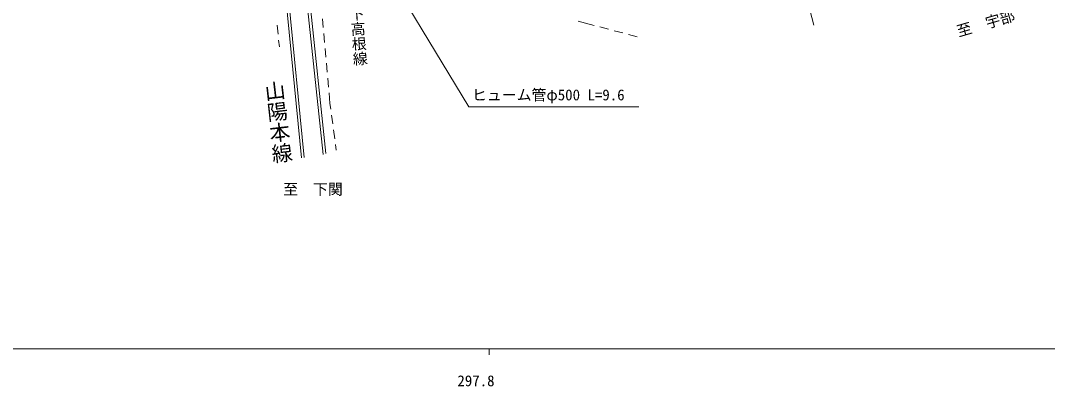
# Model space of a CAD drawing. Units: millimetres, scale not verified. Extents: x 40000 to 680000, y 20000 to 380000.
# Drawn here: x 289369 to 461707, y 198715 to 260058 of the extents above; entities that cross this region are included whole.
import ezdxf
from ezdxf.enums import TextEntityAlignment as Align

# ---------------------------------------------------------------- set-up
doc = ezdxf.new("R2010")
doc.units = ezdxf.units.MM
doc.header["$LTSCALE"] = 1000
for name, color, linetype, lineweight in [('M-BGD', 7, 'Continuous', 13), ('M-BGD-HTXT', 7, 'Continuous', 13), ('M-STR-HTXT', 7, 'Continuous', 13), ('M-TTL-BAND', 7, 'Continuous', 13)]:
    doc.layers.add(name, color=color, linetype=linetype, lineweight=lineweight)
doc.styles.add('@ＭＳ ゴシック', font='')
doc.styles.add('ＭＳ ゴシック', font='')
doc.styles.get('@ＭＳ ゴシック').set_extended_font_data('@MS Gothic')
doc.styles.get('ＭＳ ゴシック').set_extended_font_data('MS Gothic')

msp = doc.modelspace()

# ---------------------------------------------------------------- linework, layer by layer
at = {"layer": 'M-BGD'}
for p, q in [((336283, 274230), (340174, 237586)), ((336787, 274515), (340578, 237748)), ((333016, 272387), (336531, 237063)), ((333446, 272630), (336982, 237092)), ((340027, 260368), (340160, 258874)), ((332577, 257774), (332420, 259266)), ((382947, 259935), (384190, 259618)), ((384190, 259618), (385609, 259246)), ((386576, 258993), (388027, 258613)), ((340249, 257878), (340383, 256384)), ((388995, 258359), (390446, 257979)), ((391413, 257726), (392832, 257354)), ((332801, 255651), (332682, 256780)), ((340472, 255388), (340605, 253894)), ((340694, 252898), (340828, 251404)), ((340917, 250408), (341050, 248914)), ((341139, 247918), (341296, 246156)), ((341296, 246156), (341425, 245206)), ((341560, 244215), (341762, 242729)), ((341896, 241738), (342098, 240251)), ((342233, 239260), (342362, 238310))]:
    msp.add_line(p, q, dxfattribs=at)
msp.add_lwpolyline([(403760, 285458), (415232, 287161), (416925, 280642), (417999, 276480), (422527, 259266)], dxfattribs=at)
at = {"layer": 'M-STR-HTXT'}
msp.add_lwpolyline([(347673, 273602), (364574, 245600), (393139, 245600)], dxfattribs=at)
at = {"layer": 'M-TTL-BAND'}
for p, q in [((40000, 205000), (579000, 205000)), ((368000, 205000), (368000, 204000))]:
    msp.add_line(p, q, dxfattribs=at)

# ---------------------------------------------------------------- texts
at = {"layer": 'M-BGD-HTXT', "style": '@ＭＳ ゴシック'}
msp.add_text('市道上嘉川下高根線', height=1833, rotation=274.131, dxfattribs=at).set_placement((343350, 274785), align=Align.BOTTOM_LEFT)
at = {"layer": 'M-BGD-HTXT'}
for s, height, rotation, style, p in [('至\u3000宇部', 1833, 16.171, 'ＭＳ ゴシック', (451349, 259602)), ('山陽本線', 2566, 276.491, '@ＭＳ ゴシック', (332624, 243065))]:
    msp.add_text(s, height=height, rotation=rotation, dxfattribs=dict(at, style=style)).set_placement(p, align=Align.MIDDLE_CENTER)
at = {"layer": 'M-BGD-HTXT', "style": 'ＭＳ ゴシック'}
msp.add_text('至\u3000下関', height=1833, dxfattribs=at).set_placement((338452, 231782), align=Align.MIDDLE_CENTER)
at = {"layer": 'M-STR-HTXT', "style": 'ＭＳ ゴシック'}
msp.add_text('ヒューム管φ500 L=9.6', height=1833, dxfattribs=at).set_placement((377937, 247597), align=Align.MIDDLE_CENTER)
at = {"layer": 'M-TTL-BAND', "style": 'ＭＳ ゴシック'}
msp.add_text('297.8', height=1833, dxfattribs=at).set_placement((365800, 198195), align=Align.BOTTOM_CENTER)

doc.saveas('drawing.dxf')
